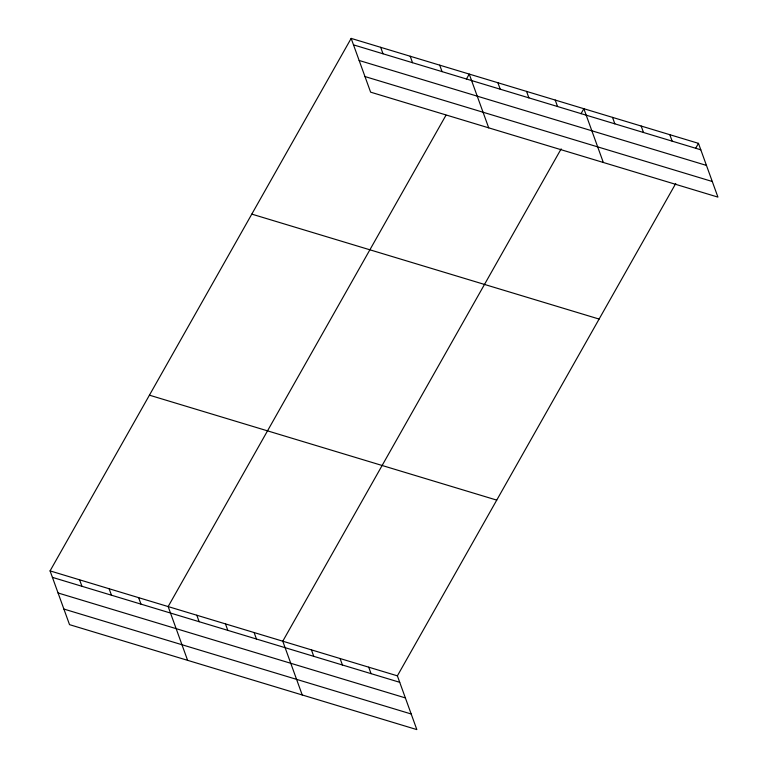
<?xml version="1.0" encoding="UTF-8"?>
<svg xmlns="http://www.w3.org/2000/svg" width="768" height="768" viewBox="0 0 768 768"><rect width="100%" height="100%" fill="white"/><g stroke="black" fill="none" stroke-linecap="round" stroke-linejoin="round"><path stroke-width="1.15" d="M675.754 183.504L397.382 675.84L416.842 729.6L69.533 624.653L50.074 570.893L351.158 38.4L698.467 143.347L717.926 197.107L370.618 92.16L351.158 38.4M445.968 115.248L168.154 606.576L187.613 660.336M466.406 79.104L469.238 74.083L488.707 127.843M561.149 148.877L282.768 641.203L302.227 694.973M581.021 113.731L583.853 108.71L603.322 162.47M695.626 148.368L698.467 143.347M353.501 44.87L700.81 149.808M359.146 60.48L706.464 165.418M364.973 76.56L712.282 181.498M251.798 214.118L599.107 319.066M149.424 395.174L496.742 500.112M50.074 570.893L397.382 675.84M52.406 577.363L399.725 682.31M58.061 592.973L405.37 697.91M63.878 609.053L411.197 713.99M669.811 134.688L672.154 141.158M641.165 126.029L643.507 132.499M612.509 117.37L614.851 123.84M555.206 100.051L557.549 106.522M526.55 91.392L528.893 97.862M497.894 82.742L500.237 89.203M439.718 65.165L442.061 71.626M410.198 56.237L412.541 62.707M380.678 47.318L383.021 53.789M368.726 667.181L371.069 673.651M340.08 658.522L342.413 664.992M311.424 649.862L313.766 656.333M254.112 632.544L256.454 639.014M225.466 623.894L227.808 630.355M196.81 615.235L199.152 621.706M138.634 597.658L140.976 604.128M109.114 588.73L111.456 595.2M79.594 579.811L81.936 586.282"/></g></svg>
